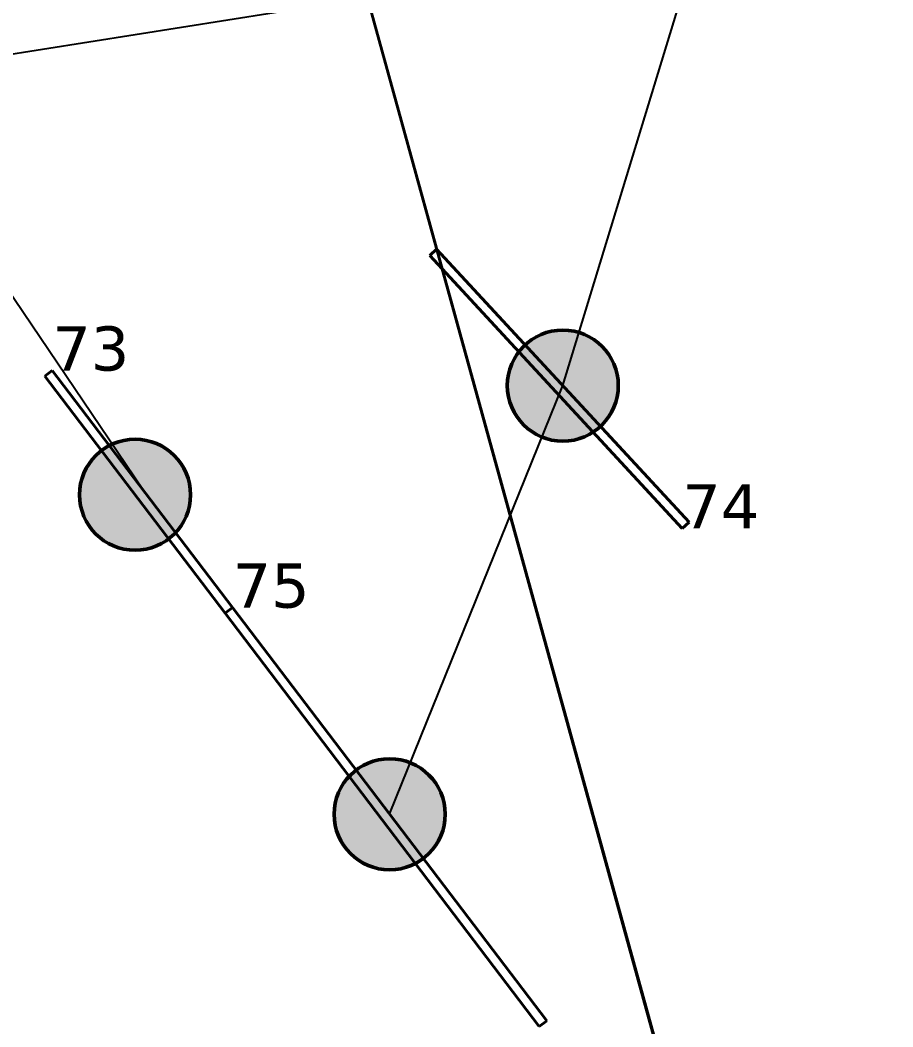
# Model space of a CAD drawing. Header units: millimetres. Extents: x -243740 to 150609, y -473655 to -165121.
# Drawn here: x 14605 to 18164, y -348299 to -344197 of the extents above; entities that cross this region are included whole.
import ezdxf

# ---------------------------------------------------------------- set-up
doc = ezdxf.new("R2010")
doc.units = ezdxf.units.MM
for name, color, linetype in [('_HMI', 6, 'Continuous'), ('_Гр.ЩД-1C.10.4.I10.1', 6, 'Continuous'), ('_Гр.ЩД-1C.10.4.I8.6', 6, 'Continuous'), ('_Гр.ЩД-1C.10.4.I9.2', 6, 'Continuous'), ('_Гр.ЩД-1C.10.4.I9.3', 6, 'Continuous'), ('_Гр.ЩД-1C.10.4.I9.6', 6, 'Continuous')]:
    doc.layers.add(name, color=color, linetype=linetype)
for name, color, linetype, lineweight in [('_освещение_dali', 3, 'Continuous', 50), ('DLX_LUM 12', 5, 'Continuous', 40), ('DLX_LUM 17', 5, 'Continuous', 40), ('DLX_LUM 6', 5, 'Continuous', 40)]:
    doc.layers.add(name, color=color, linetype=linetype, lineweight=lineweight)
doc.styles.add('TableTextStyle', font='')
doc.styles.get('TableTextStyle').set_extended_font_data('VERDANA.TTF')
doc.linetypes.add('Truba', pattern='A,3e-05,[4,MSH_7,S=1,R=0,X=0,Y=0],-3.022072', length=3.022102)

# ---------------------------------------------------------------- blocks, each defined once
blk = doc.blocks.new('A$Caabd1818')
at = {"layer": 'DLX_LUM 12'}
for points in [[(12305.5, 52366.3, 0), (12333.4, 52392.2, 0)], [(12333.4, 52392.2, 0), (12305.5, 52366.3, 0)], [(12333.4, 52392.2, 0), (12305.5, 52366.3, 0)], [(12305.5, 52366.3, 0), (12333.4, 52392.2, 0)], [(12333.4, 52392.2, 0), (13363.1, 51279.6, 0)], [(13363.1, 51279.6, 0), (12333.4, 52392.2, 0)], [(12333.4, 52392.2, 0), (12333.4, 52392.2, 0)], [(12333.4, 52392.2, 0), (12333.4, 52392.2, 0)], [(13363.1, 51279.6, 0), (12333.4, 52392.2, 0)], [(12333.4, 52392.2, 0), (13363.1, 51279.6, 0)], [(13335.3, 51253.8, 0), (12305.5, 52366.3, 0)], [(12305.5, 52366.3, 0), (12305.5, 52366.3, 0)], [(12305.5, 52366.3, 0), (13335.3, 51253.8, 0)], [(12305.5, 52366.3, 0), (12305.5, 52366.3, 0)], [(12305.5, 52366.3, 0), (13335.3, 51253.8, 0)], [(13335.3, 51253.8, 0), (12305.5, 52366.3, 0)], [(13363.1, 51279.6, 0), (13335.3, 51253.8, 0)], [(13335.3, 51253.8, 0), (13363.1, 51279.6, 0)], [(13335.3, 51253.8, 0), (13363.1, 51279.6, 0)], [(13363.1, 51279.6, 0), (13335.3, 51253.8, 0)], [(13335.3, 51253.8, 0), (13335.3, 51253.8, 0)], [(13335.3, 51253.8, 0), (13335.3, 51253.8, 0)], [(13363.1, 51279.6, 0), (13363.1, 51279.6, 0)], [(13363.1, 51279.6, 0), (13363.1, 51279.6, 0)]]:
    blk.add_polyline3d(points, dxfattribs=at)
at = {"layer": 'DLX_LUM 17'}
for points in [[(11471.4, 50908, 0), (11501.6, 50931, 0)], [(11501.6, 50931, 0), (11471.4, 50908, 0)], [(11501.6, 50931, 0), (11471.4, 50908, 0)], [(11471.4, 50908, 0), (11501.6, 50931, 0)], [(11501.6, 50931, 0), (11501.6, 50931, 0)], [(11501.6, 50931, 0), (12782.7, 49246.9, 0)], [(12782.7, 49246.9, 0), (11501.6, 50931, 0)], [(11501.6, 50931, 0), (11501.6, 50931, 0)], [(12782.7, 49246.9, 0), (11501.6, 50931, 0)], [(11501.6, 50931, 0), (12782.7, 49246.9, 0)], [(12752.4, 49223.9, 0), (11471.4, 50908, 0)], [(11471.4, 50908, 0), (11471.4, 50908, 0)], [(11471.4, 50908, 0), (12752.4, 49223.9, 0)], [(11471.4, 50908, 0), (11471.4, 50908, 0)], [(11471.4, 50908, 0), (12752.4, 49223.9, 0)], [(12752.4, 49223.9, 0), (11471.4, 50908, 0)], [(12782.7, 49246.9, 0), (12752.4, 49223.9, 0)], [(12752.4, 49223.9, 0), (12782.7, 49246.9, 0)], [(12752.4, 49223.9, 0), (12782.7, 49246.9, 0)], [(12782.7, 49246.9, 0), (12752.4, 49223.9, 0)], [(12782.7, 49246.9, 0), (12782.7, 49246.9, 0)], [(12782.7, 49246.9, 0), (12782.7, 49246.9, 0)], [(12752.4, 49223.9, 0), (12752.4, 49223.9, 0)], [(12752.4, 49223.9, 0), (12752.4, 49223.9, 0)]]:
    blk.add_polyline3d(points, dxfattribs=at)
at = {"layer": 'DLX_LUM 6'}
for points in [[(10736.4, 51874.3, 0), (10766.7, 51897.3, 0)], [(10766.7, 51897.3, 0), (10736.4, 51874.3, 0)], [(10766.7, 51897.3, 0), (10736.4, 51874.3, 0)], [(10736.4, 51874.3, 0), (10766.7, 51897.3, 0)], [(10766.7, 51897.3, 0), (10766.7, 51897.3, 0)], [(10766.7, 51897.3, 0), (11501.7, 50931, 0)], [(11501.7, 50931, 0), (10766.7, 51897.3, 0)], [(10766.7, 51897.3, 0), (10766.7, 51897.3, 0)], [(11501.7, 50931, 0), (10766.7, 51897.3, 0)], [(10766.7, 51897.3, 0), (11501.7, 50931, 0)], [(11471.4, 50908, 0), (10736.4, 51874.3, 0)], [(10736.4, 51874.3, 0), (10736.4, 51874.3, 0)], [(10736.4, 51874.3, 0), (11471.4, 50908, 0)], [(10736.4, 51874.3, 0), (10736.4, 51874.3, 0)], [(10736.4, 51874.3, 0), (11471.4, 50908, 0)], [(11471.4, 50908, 0), (10736.4, 51874.3, 0)], [(11501.7, 50931, 0), (11471.4, 50908, 0)], [(11471.4, 50908, 0), (11501.7, 50931, 0)], [(11471.4, 50908, 0), (11501.7, 50931, 0)], [(11501.7, 50931, 0), (11471.4, 50908, 0)], [(11501.7, 50931, 0), (11501.7, 50931, 0)], [(11501.7, 50931, 0), (11501.7, 50931, 0)], [(11471.4, 50908, 0), (11471.4, 50908, 0)], [(11471.4, 50908, 0), (11471.4, 50908, 0)]]:
    blk.add_polyline3d(points, dxfattribs=at)
blk = doc.blocks.new('A$Cab2378fa')
at = {"lineweight": 25, "true_color": 0xfff5f5}
h = blk.add_hatch(color=7, dxfattribs=at)
h.dxf.hatch_style = 1
h.paths.add_polyline_path([(0, 0), (-141.6, -170.3, 0.174923), (3, -222.4, 0.197808), (162.3, -156.8)])
h.paths.add_polyline_path([(-163.2, 157.6), (0, 0), (147.8, 177.8, 0.175398), (3, 230.2, 0.209014)])
at = {"lineweight": 25}
h = blk.add_hatch(color=0, dxfattribs=at)
h.paths.add_polyline_path([(162.3, -156.8, 0.442338), (147.8, 177.8), (0, 0)])
h.paths.add_polyline_path([(-141.6, -170.3), (0, 0), (-163.2, 157.6, 0.430096)])
blk.add_circle((3, 3.9), 226.3)

msp = doc.modelspace()

# ---------------------------------------------------------------- linework, layer by layer
at = {"layer": '_HMI', "ltscale": 100}
for points in [[(9098.7, -331149.3), (12250.9, -330438.3), (28523.4, -389441.5)], [(9449.4, -345146.6), (16018.6, -344104.3), (28517.8, -389435.3)]]:
    msp.add_lwpolyline(points, dxfattribs=at)
at = {"layer": '_Гр.ЩД-1C.10.4.I10.1', "ltscale": 100}
msp.add_lwpolyline([(28523.4, -389381.8), (8163.4, -315632.4)], dxfattribs=at)
at = {"layer": '_Гр.ЩД-1C.10.4.I8.6', "ltscale": 100}
msp.add_lwpolyline([(12573.9, -347528.6), (12849.3, -347011.4), (13115, -347519.1), (13313.9, -347899.1), (13589.9, -348426.4), (13869.6, -349694.4), (14202.8, -349594.9), (14396.2, -349477.3), (13814.7, -348400.4), (14077.7, -348066.5), (13538.7, -347873.2), (13301.3, -347419.5), (13075.6, -346959.8), (13794.4, -346112.4), (13634.1, -343931), (15107.5, -346112.4), (16111.9, -347432.8), (16817.9, -345685.9), (17786.7, -342511.4)], dxfattribs=at)
at = {"layer": '_Гр.ЩД-1C.10.4.I9.2', "ltscale": 100}
msp.add_lwpolyline([(13779.4, -338265), (13985.9, -339988.5), (16020.6, -339196.2), (14696.3, -342192.6), (15435.3, -341988.9), (28543.9, -389381.8)], dxfattribs=at)
at = {"layer": '_Гр.ЩД-1C.10.4.I9.3', "ltscale": 100}
msp.add_lwpolyline([(13422.1, -334687.7), (28503.5, -389381.8)], dxfattribs=at)
at = {"layer": '_Гр.ЩД-1C.10.4.I9.6', "ltscale": 100}
msp.add_lwpolyline([(11373.7, -327260.7), (28523.4, -389441.5)], dxfattribs=at)

# ---------------------------------------------------------------- block references
at = {"layer": '_освещение_dali', "color": 5, "ltscale": 100}
for p in [(16815, -345689.8), (15070.6, -346134.6), (16108.9, -347436.7)]:
    msp.add_blockref('A$Cab2378fa', p, dxfattribs=at)
at = {"layer": 'Defpoints', "linetype": 'Truba', "ltscale": 100}
msp.add_blockref('A$Caabd1818', (3969.7, -397521.8), dxfattribs=at)

# ---------------------------------------------------------------- texts
at = {"layer": '_освещение_dali', "color": 11, "true_color": 0xfe6377, "style": 'TableTextStyle'}
for s, p in [('73', (14736.4, -345624.5)), ('74', (17304.9, -346268)), ('75', (15471.3, -346590.8))]:
    msp.add_text(s, height=180, dxfattribs=at).set_placement(p)

doc.saveas('drawing.dxf')
